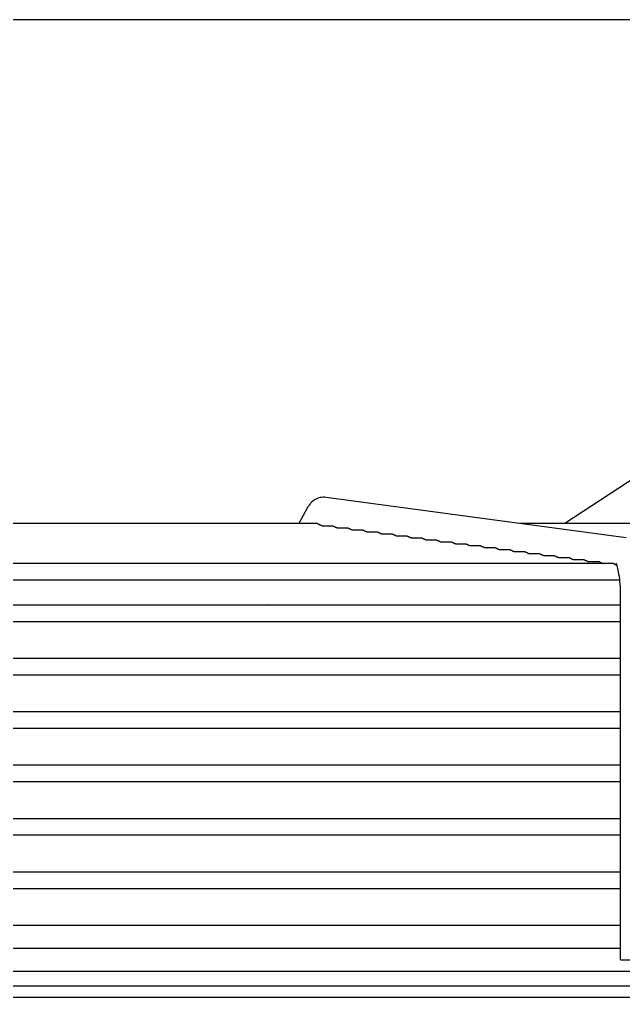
# Model space of a CAD drawing. Header units: millimetres. Extents: x 16200 to 32328, y 19251 to 29476.
# Drawn here: x 16837.07 to 16841.17, y 19603.94 to 19610.58 of the extents above; entities that cross this region are included whole.
import ezdxf

# ---------------------------------------------------------------- set-up
doc = ezdxf.new("R2010")
doc.units = ezdxf.units.MM
doc.header["$LTSCALE"] = 5
doc.layers.add('UNIT', color=6, linetype='Continuous')

msp = doc.modelspace()

# ---------------------------------------------------------------- linework, layer by layer
at = {"layer": 'UNIT'}
for p, q in [((16832.0496, 19610.5774), (16842.1289, 19610.5774)), ((16841.7042, 19607.7721), (16840.7673, 19607.1581)), ((16841.184, 19607.0615), (16839.1486, 19607.3361)), ((16839.0237, 19607.2662), (16838.9637, 19607.1581)), ((16839.0905, 19607.1581), (16835.0879, 19607.1581)), ((16839.124, 19607.1434), (16839.1924, 19607.1434)), ((16839.224, 19607.1299), (16839.2926, 19607.1299)), ((16839.3242, 19607.1164), (16839.3928, 19607.1164)), ((16839.4243, 19607.1029), (16839.4931, 19607.1029)), ((16841.9735, 19607.1581), (16840.4678, 19607.1581)), ((16839.5245, 19607.0894), (16839.5934, 19607.0894)), ((16839.6247, 19607.0759), (16839.6935, 19607.0759)), ((16839.7249, 19607.0624), (16839.7938, 19607.0624)), ((16839.8251, 19607.0489), (16839.894, 19607.0489)), ((16839.9253, 19607.0354), (16839.9942, 19607.0354)), ((16840.0254, 19607.0219), (16840.0944, 19607.0219)), ((16840.1256, 19607.0084), (16840.1946, 19607.0084)), ((16840.2258, 19606.9949), (16840.2949, 19606.9949)), ((16840.326, 19606.9814), (16840.3951, 19606.9814)), ((16840.4262, 19606.9679), (16840.4954, 19606.9679)), ((16840.5264, 19606.9544), (16840.5955, 19606.9544)), ((16840.6266, 19606.9409), (16840.6958, 19606.9409)), ((16840.7267, 19606.9274), (16840.796, 19606.9274)), ((16840.8269, 19606.9139), (16840.8962, 19606.9139)), ((16840.9271, 19606.9004), (16840.9964, 19606.9004)), ((16841.0967, 19606.8869), (16833.0818, 19606.8869)), ((16833.0381, 19606.7767), (16841.1403, 19606.7767)), ((16841.1462, 19604.1995), (16841.1462, 19606.6689)), ((16841.1462, 19606.605), (16833.0323, 19606.605)), ((16840.3675, 19606.6064), (16840.3675, 19606.605)), ((16833.0323, 19606.4948), (16841.1462, 19606.4948)), ((16841.1462, 19606.2428), (16833.0323, 19606.2428)), ((16833.0323, 19606.1326), (16841.1462, 19606.1326)), ((16841.1462, 19605.8806), (16833.0323, 19605.8806)), ((16833.0323, 19605.7704), (16841.1462, 19605.7704)), ((16841.1462, 19605.5184), (16833.0323, 19605.5184)), ((16833.0323, 19605.4081), (16841.1462, 19605.4081)), ((16841.1462, 19605.1562), (16833.0323, 19605.1562)), ((16833.0323, 19605.0459), (16841.1462, 19605.0459)), ((16841.1462, 19604.794), (16833.0323, 19604.794)), ((16833.0323, 19604.6837), (16841.1462, 19604.6837)), ((16841.1462, 19604.4318), (16833.0323, 19604.4318)), ((16833.0323, 19604.2782), (16841.1462, 19604.2782)), ((16841.1462, 19604.1995), (16841.343, 19604.1995)), ((16832.4632, 19604.1227), (16841.7152, 19604.1227)), ((16820.2191, 19604.0223), (16853.9593, 19604.0223)), ((16853.9593, 19603.9436), (16820.2191, 19603.9436))]:
    msp.add_line(p, q, dxfattribs=at)
for centre, start, end in [((16838.2444, 19606.6132), 353.99009, 355.0051), ((16839.0318, 19606.6132), 184.9949, 186.00991)]:
    msp.add_arc(centre, 0.0787, start, end, dxfattribs=at)
for major_axis, start_param, end_param in [((-0.0861, 0.0478), 1.366612, 1.389255), ((0.0861, -0.0478), 6.024051, 6.046695)]:
    msp.add_ellipse((16838.8056, 19606.6705), major_axis=major_axis, ratio=0.875426, start_param=start_param, end_param=end_param, dxfattribs=at)
for points, knots in [([(16839.1486, 19607.3361), (16839.1353, 19607.3379), (16839.1212, 19607.3372), (16839.0956, 19607.3314), (16839.0841, 19607.3265), (16839.0651, 19607.3152), (16839.0575, 19607.3089), (16839.0447, 19607.2964), (16839.0396, 19607.2903), (16839.0307, 19607.2782), (16839.0271, 19607.2722), (16839.0238, 19607.2663), (16839.0237, 19607.2662), (16839.0237, 19607.2662)], [3.1066861, 3.1066861, 3.1066861, 3.1066861, 3.1999885, 3.1999885, 3.2942363, 3.2942363, 3.388484, 3.388484, 3.4827318, 3.4827318, 3.5769796, 3.5769796, 3.577925, 3.577925, 3.577925, 3.577925]), ([(16839.0905, 19607.1581), (16839.0905, 19607.1581), (16839.0906, 19607.1581), (16839.0906, 19607.1581), (16839.0908, 19607.1581), (16839.0911, 19607.1581), (16839.0914, 19607.158), (16839.0917, 19607.1579), (16839.092, 19607.1579), (16839.0924, 19607.1577), (16839.0928, 19607.1576), (16839.0932, 19607.1575), (16839.0936, 19607.1573), (16839.0941, 19607.1571), (16839.0946, 19607.1569), (16839.0951, 19607.1567), (16839.0956, 19607.1564), (16839.0961, 19607.1562), (16839.0967, 19607.1559), (16839.0973, 19607.1556), (16839.098, 19607.1553), (16839.0986, 19607.155), (16839.0993, 19607.1546), (16839.1, 19607.1543), (16839.1008, 19607.1539), (16839.1015, 19607.1535), (16839.1023, 19607.1531), (16839.1031, 19607.1527), (16839.104, 19607.1523), (16839.1048, 19607.1518), (16839.1057, 19607.1514), (16839.1067, 19607.1509), (16839.1076, 19607.1504), (16839.1086, 19607.15), (16839.1096, 19607.1495), (16839.1107, 19607.149), (16839.1118, 19607.1484), (16839.1129, 19607.1479), (16839.1141, 19607.1474), (16839.1153, 19607.1469), (16839.1165, 19607.1463), (16839.1177, 19607.1458), (16839.119, 19607.1453), (16839.1203, 19607.1447), (16839.1217, 19607.1442), (16839.1231, 19607.1437), (16839.1234, 19607.1436), (16839.1237, 19607.1435), (16839.124, 19607.1434)], [0.4847824, 0.4847824, 0.4847824, 0.4847824, 0.4878049, 0.4878049, 0.4878049, 0.5121951, 0.5121951, 0.5121951, 0.5365854, 0.5365854, 0.5365854, 0.5609756, 0.5609756, 0.5609756, 0.5853659, 0.5853659, 0.5853659, 0.6097561, 0.6097561, 0.6097561, 0.6341463, 0.6341463, 0.6341463, 0.6585366, 0.6585366, 0.6585366, 0.6829268, 0.6829268, 0.6829268, 0.7073171, 0.7073171, 0.7073171, 0.7317073, 0.7317073, 0.7317073, 0.7560976, 0.7560976, 0.7560976, 0.7804878, 0.7804878, 0.7804878, 0.804878, 0.804878, 0.804878, 0.8292683, 0.8292683, 0.8292683, 0.834397, 0.834397, 0.834397, 0.834397]), ([(16839.1924, 19607.1434), (16839.1924, 19607.1434), (16839.1925, 19607.1434), (16839.1925, 19607.1434), (16839.1927, 19607.1433), (16839.193, 19607.1433), (16839.1933, 19607.1432), (16839.1936, 19607.1432), (16839.1939, 19607.1431), (16839.1942, 19607.143), (16839.1946, 19607.1429), (16839.195, 19607.1427), (16839.1954, 19607.1426), (16839.1959, 19607.1424), (16839.1963, 19607.1422), (16839.1969, 19607.142), (16839.1974, 19607.1418), (16839.1979, 19607.1415), (16839.1985, 19607.1413), (16839.1991, 19607.141), (16839.1997, 19607.1407), (16839.2003, 19607.1404), (16839.201, 19607.1401), (16839.2017, 19607.1397), (16839.2024, 19607.1394), (16839.2031, 19607.139), (16839.2039, 19607.1387), (16839.2047, 19607.1383), (16839.2055, 19607.1379), (16839.2064, 19607.1374), (16839.2072, 19607.137), (16839.2081, 19607.1366), (16839.2091, 19607.1361), (16839.2101, 19607.1357), (16839.211, 19607.1352), (16839.2121, 19607.1347), (16839.2131, 19607.1343), (16839.2142, 19607.1338), (16839.2154, 19607.1333), (16839.2165, 19607.1328), (16839.2177, 19607.1323), (16839.2189, 19607.1318), (16839.2202, 19607.1313), (16839.2214, 19607.1308), (16839.2227, 19607.1303), (16839.224, 19607.1299)], [0.4842301, 0.4842301, 0.4842301, 0.4842301, 0.4878049, 0.4878049, 0.4878049, 0.5121951, 0.5121951, 0.5121951, 0.5365854, 0.5365854, 0.5365854, 0.5609756, 0.5609756, 0.5609756, 0.5853659, 0.5853659, 0.5853659, 0.6097561, 0.6097561, 0.6097561, 0.6341463, 0.6341463, 0.6341463, 0.6585366, 0.6585366, 0.6585366, 0.6829268, 0.6829268, 0.6829268, 0.7073171, 0.7073171, 0.7073171, 0.7317073, 0.7317073, 0.7317073, 0.7560976, 0.7560976, 0.7560976, 0.7804878, 0.7804878, 0.7804878, 0.804878, 0.804878, 0.804878, 0.8279727, 0.8279727, 0.8279727, 0.8279727]), ([(16839.2926, 19607.1299), (16839.2927, 19607.1299), (16839.2927, 19607.1299), (16839.2927, 19607.1299), (16839.2929, 19607.1298), (16839.2932, 19607.1298), (16839.2935, 19607.1298), (16839.2938, 19607.1297), (16839.2941, 19607.1296), (16839.2945, 19607.1295), (16839.2948, 19607.1294), (16839.2952, 19607.1292), (16839.2957, 19607.1291), (16839.2961, 19607.1289), (16839.2966, 19607.1287), (16839.2971, 19607.1285), (16839.2976, 19607.1283), (16839.2981, 19607.128), (16839.2987, 19607.1278), (16839.2993, 19607.1275), (16839.2999, 19607.1272), (16839.3005, 19607.1269), (16839.3012, 19607.1266), (16839.3019, 19607.1262), (16839.3026, 19607.1259), (16839.3033, 19607.1255), (16839.3041, 19607.1252), (16839.3049, 19607.1248), (16839.3057, 19607.1244), (16839.3066, 19607.1239), (16839.3075, 19607.1235), (16839.3084, 19607.1231), (16839.3093, 19607.1226), (16839.3103, 19607.1222), (16839.3113, 19607.1217), (16839.3123, 19607.1212), (16839.3134, 19607.1207), (16839.3145, 19607.1203), (16839.3156, 19607.1198), (16839.3168, 19607.1193), (16839.3179, 19607.1188), (16839.3192, 19607.1183), (16839.3204, 19607.1178), (16839.3216, 19607.1173), (16839.3229, 19607.1168), (16839.3242, 19607.1164)], [0.4842433, 0.4842433, 0.4842433, 0.4842433, 0.4878049, 0.4878049, 0.4878049, 0.5121951, 0.5121951, 0.5121951, 0.5365854, 0.5365854, 0.5365854, 0.5609756, 0.5609756, 0.5609756, 0.5853659, 0.5853659, 0.5853659, 0.6097561, 0.6097561, 0.6097561, 0.6341463, 0.6341463, 0.6341463, 0.6585366, 0.6585366, 0.6585366, 0.6829268, 0.6829268, 0.6829268, 0.7073171, 0.7073171, 0.7073171, 0.7317073, 0.7317073, 0.7317073, 0.7560976, 0.7560976, 0.7560976, 0.7804878, 0.7804878, 0.7804878, 0.804878, 0.804878, 0.804878, 0.8276206, 0.8276206, 0.8276206, 0.8276206]), ([(16839.3929, 19607.1164), (16839.3929, 19607.1164), (16839.3929, 19607.1164), (16839.3929, 19607.1164), (16839.3932, 19607.1164), (16839.3934, 19607.1163), (16839.3937, 19607.1163), (16839.394, 19607.1162), (16839.3943, 19607.1161), (16839.3947, 19607.116), (16839.3951, 19607.1159), (16839.3955, 19607.1157), (16839.3959, 19607.1156), (16839.3963, 19607.1154), (16839.3968, 19607.1152), (16839.3973, 19607.115), (16839.3978, 19607.1148), (16839.3984, 19607.1145), (16839.3989, 19607.1143), (16839.3995, 19607.114), (16839.4001, 19607.1137), (16839.4008, 19607.1134), (16839.4014, 19607.1131), (16839.4021, 19607.1127), (16839.4028, 19607.1124), (16839.4036, 19607.112), (16839.4043, 19607.1116), (16839.4052, 19607.1113), (16839.406, 19607.1109), (16839.4068, 19607.1104), (16839.4077, 19607.11), (16839.4086, 19607.1096), (16839.4095, 19607.1091), (16839.4105, 19607.1087), (16839.4115, 19607.1082), (16839.4125, 19607.1077), (16839.4136, 19607.1072), (16839.4147, 19607.1067), (16839.4158, 19607.1063), (16839.417, 19607.1058), (16839.4182, 19607.1053), (16839.4194, 19607.1047), (16839.4207, 19607.1042), (16839.4219, 19607.1038), (16839.4231, 19607.1033), (16839.4243, 19607.1029)], [0.4842566, 0.4842566, 0.4842566, 0.4842566, 0.4878049, 0.4878049, 0.4878049, 0.5121951, 0.5121951, 0.5121951, 0.5365854, 0.5365854, 0.5365854, 0.5609756, 0.5609756, 0.5609756, 0.5853659, 0.5853659, 0.5853659, 0.6097561, 0.6097561, 0.6097561, 0.6341463, 0.6341463, 0.6341463, 0.6585366, 0.6585366, 0.6585366, 0.6829268, 0.6829268, 0.6829268, 0.7073171, 0.7073171, 0.7073171, 0.7317073, 0.7317073, 0.7317073, 0.7560976, 0.7560976, 0.7560976, 0.7804878, 0.7804878, 0.7804878, 0.804878, 0.804878, 0.804878, 0.827268, 0.827268, 0.827268, 0.827268]), ([(16839.4931, 19607.1029), (16839.4931, 19607.1029), (16839.4931, 19607.1029), (16839.4932, 19607.1029), (16839.4934, 19607.1029), (16839.4936, 19607.1028), (16839.4939, 19607.1028), (16839.4942, 19607.1027), (16839.4946, 19607.1026), (16839.4949, 19607.1025), (16839.4953, 19607.1024), (16839.4957, 19607.1022), (16839.4961, 19607.1021), (16839.4966, 19607.1019), (16839.497, 19607.1017), (16839.4975, 19607.1015), (16839.498, 19607.1013), (16839.4986, 19607.101), (16839.4992, 19607.1008), (16839.4997, 19607.1005), (16839.5004, 19607.1002), (16839.501, 19607.0999), (16839.5017, 19607.0996), (16839.5023, 19607.0992), (16839.5031, 19607.0989), (16839.5038, 19607.0985), (16839.5046, 19607.0981), (16839.5054, 19607.0977), (16839.5062, 19607.0973), (16839.507, 19607.0969), (16839.5079, 19607.0965), (16839.5088, 19607.0961), (16839.5098, 19607.0956), (16839.5108, 19607.0952), (16839.5117, 19607.0947), (16839.5128, 19607.0942), (16839.5139, 19607.0937), (16839.5149, 19607.0932), (16839.5161, 19607.0927), (16839.5172, 19607.0922), (16839.5184, 19607.0917), (16839.5196, 19607.0912), (16839.5209, 19607.0907), (16839.5221, 19607.0903), (16839.5233, 19607.0898), (16839.5245, 19607.0894)], [0.48427, 0.48427, 0.48427, 0.48427, 0.4878049, 0.4878049, 0.4878049, 0.5121951, 0.5121951, 0.5121951, 0.5365854, 0.5365854, 0.5365854, 0.5609756, 0.5609756, 0.5609756, 0.5853659, 0.5853659, 0.5853659, 0.6097561, 0.6097561, 0.6097561, 0.6341463, 0.6341463, 0.6341463, 0.6585366, 0.6585366, 0.6585366, 0.6829268, 0.6829268, 0.6829268, 0.7073171, 0.7073171, 0.7073171, 0.7317073, 0.7317073, 0.7317073, 0.7560976, 0.7560976, 0.7560976, 0.7804878, 0.7804878, 0.7804878, 0.804878, 0.804878, 0.804878, 0.8269153, 0.8269153, 0.8269153, 0.8269153]), ([(16839.5933, 19607.0894), (16839.5933, 19607.0894), (16839.5934, 19607.0894), (16839.5934, 19607.0894), (16839.5936, 19607.0894), (16839.5939, 19607.0893), (16839.5942, 19607.0893), (16839.5945, 19607.0892), (16839.5948, 19607.0891), (16839.5952, 19607.089), (16839.5955, 19607.0889), (16839.5959, 19607.0887), (16839.5963, 19607.0886), (16839.5968, 19607.0884), (16839.5973, 19607.0882), (16839.5978, 19607.088), (16839.5983, 19607.0878), (16839.5988, 19607.0875), (16839.5994, 19607.0873), (16839.6, 19607.087), (16839.6006, 19607.0867), (16839.6012, 19607.0864), (16839.6019, 19607.0861), (16839.6026, 19607.0857), (16839.6033, 19607.0854), (16839.604, 19607.085), (16839.6048, 19607.0846), (16839.6056, 19607.0842), (16839.6064, 19607.0838), (16839.6073, 19607.0834), (16839.6082, 19607.083), (16839.6091, 19607.0826), (16839.61, 19607.0821), (16839.611, 19607.0816), (16839.612, 19607.0812), (16839.613, 19607.0807), (16839.6141, 19607.0802), (16839.6152, 19607.0797), (16839.6163, 19607.0792), (16839.6175, 19607.0787), (16839.6187, 19607.0782), (16839.6199, 19607.0777), (16839.6212, 19607.0772), (16839.6223, 19607.0768), (16839.6235, 19607.0763), (16839.6247, 19607.0759)], [0.4842834, 0.4842834, 0.4842834, 0.4842834, 0.4878049, 0.4878049, 0.4878049, 0.5121951, 0.5121951, 0.5121951, 0.5365854, 0.5365854, 0.5365854, 0.5609756, 0.5609756, 0.5609756, 0.5853659, 0.5853659, 0.5853659, 0.6097561, 0.6097561, 0.6097561, 0.6341463, 0.6341463, 0.6341463, 0.6585366, 0.6585366, 0.6585366, 0.6829268, 0.6829268, 0.6829268, 0.7073171, 0.7073171, 0.7073171, 0.7317073, 0.7317073, 0.7317073, 0.7560976, 0.7560976, 0.7560976, 0.7804878, 0.7804878, 0.7804878, 0.804878, 0.804878, 0.804878, 0.8265624, 0.8265624, 0.8265624, 0.8265624]), ([(16839.6935, 19607.0759), (16839.6936, 19607.0759), (16839.6936, 19607.0759), (16839.6936, 19607.0759), (16839.6938, 19607.0759), (16839.6941, 19607.0758), (16839.6944, 19607.0758), (16839.6947, 19607.0757), (16839.695, 19607.0756), (16839.6954, 19607.0755), (16839.6957, 19607.0754), (16839.6961, 19607.0752), (16839.6966, 19607.0751), (16839.697, 19607.0749), (16839.6975, 19607.0747), (16839.698, 19607.0745), (16839.6985, 19607.0743), (16839.699, 19607.074), (16839.6996, 19607.0738), (16839.7002, 19607.0735), (16839.7008, 19607.0732), (16839.7015, 19607.0729), (16839.7021, 19607.0726), (16839.7028, 19607.0722), (16839.7035, 19607.0719), (16839.7043, 19607.0715), (16839.705, 19607.0711), (16839.7059, 19607.0707), (16839.7067, 19607.0703), (16839.7075, 19607.0699), (16839.7084, 19607.0695), (16839.7093, 19607.0691), (16839.7102, 19607.0686), (16839.7112, 19607.0681), (16839.7122, 19607.0677), (16839.7132, 19607.0672), (16839.7143, 19607.0667), (16839.7154, 19607.0662), (16839.7165, 19607.0657), (16839.7177, 19607.0652), (16839.7189, 19607.0647), (16839.7201, 19607.0642), (16839.7214, 19607.0637), (16839.7225, 19607.0633), (16839.7237, 19607.0628), (16839.7249, 19607.0624)], [0.484297, 0.484297, 0.484297, 0.484297, 0.4878049, 0.4878049, 0.4878049, 0.5121951, 0.5121951, 0.5121951, 0.5365854, 0.5365854, 0.5365854, 0.5609756, 0.5609756, 0.5609756, 0.5853659, 0.5853659, 0.5853659, 0.6097561, 0.6097561, 0.6097561, 0.6341463, 0.6341463, 0.6341463, 0.6585366, 0.6585366, 0.6585366, 0.6829268, 0.6829268, 0.6829268, 0.7073171, 0.7073171, 0.7073171, 0.7317073, 0.7317073, 0.7317073, 0.7560976, 0.7560976, 0.7560976, 0.7804878, 0.7804878, 0.7804878, 0.804878, 0.804878, 0.804878, 0.8262097, 0.8262097, 0.8262097, 0.8262097]), ([(16839.7938, 19607.0624), (16839.7938, 19607.0624), (16839.7938, 19607.0624), (16839.7938, 19607.0624), (16839.7941, 19607.0624), (16839.7943, 19607.0623), (16839.7946, 19607.0623), (16839.7949, 19607.0622), (16839.7952, 19607.0621), (16839.7956, 19607.062), (16839.796, 19607.0619), (16839.7964, 19607.0618), (16839.7968, 19607.0616), (16839.7972, 19607.0614), (16839.7977, 19607.0612), (16839.7982, 19607.061), (16839.7987, 19607.0608), (16839.7993, 19607.0605), (16839.7998, 19607.0603), (16839.8004, 19607.06), (16839.801, 19607.0597), (16839.8017, 19607.0594), (16839.8023, 19607.0591), (16839.803, 19607.0587), (16839.8038, 19607.0584), (16839.8045, 19607.058), (16839.8053, 19607.0576), (16839.8061, 19607.0572), (16839.8069, 19607.0568), (16839.8077, 19607.0564), (16839.8086, 19607.056), (16839.8095, 19607.0555), (16839.8105, 19607.0551), (16839.8115, 19607.0546), (16839.8125, 19607.0542), (16839.8135, 19607.0537), (16839.8146, 19607.0532), (16839.8156, 19607.0527), (16839.8168, 19607.0522), (16839.818, 19607.0517), (16839.8191, 19607.0512), (16839.8204, 19607.0507), (16839.8216, 19607.0502), (16839.8228, 19607.0497), (16839.8239, 19607.0493), (16839.8251, 19607.0489)], [0.4843105, 0.4843105, 0.4843105, 0.4843105, 0.4878049, 0.4878049, 0.4878049, 0.5121951, 0.5121951, 0.5121951, 0.5365854, 0.5365854, 0.5365854, 0.5609756, 0.5609756, 0.5609756, 0.5853659, 0.5853659, 0.5853659, 0.6097561, 0.6097561, 0.6097561, 0.6341463, 0.6341463, 0.6341463, 0.6585366, 0.6585366, 0.6585366, 0.6829268, 0.6829268, 0.6829268, 0.7073171, 0.7073171, 0.7073171, 0.7317073, 0.7317073, 0.7317073, 0.7560976, 0.7560976, 0.7560976, 0.7804878, 0.7804878, 0.7804878, 0.804878, 0.804878, 0.804878, 0.8258572, 0.8258572, 0.8258572, 0.8258572]), ([(16839.894, 19607.0489), (16839.894, 19607.0489), (16839.894, 19607.0489), (16839.8941, 19607.0489), (16839.8943, 19607.0489), (16839.8945, 19607.0488), (16839.8948, 19607.0488), (16839.8951, 19607.0487), (16839.8955, 19607.0486), (16839.8958, 19607.0485), (16839.8962, 19607.0484), (16839.8966, 19607.0483), (16839.897, 19607.0481), (16839.8975, 19607.0479), (16839.8979, 19607.0477), (16839.8984, 19607.0475), (16839.8989, 19607.0473), (16839.8995, 19607.047), (16839.9001, 19607.0468), (16839.9007, 19607.0465), (16839.9013, 19607.0462), (16839.9019, 19607.0459), (16839.9026, 19607.0456), (16839.9033, 19607.0452), (16839.904, 19607.0449), (16839.9047, 19607.0445), (16839.9055, 19607.0441), (16839.9063, 19607.0437), (16839.9071, 19607.0433), (16839.908, 19607.0429), (16839.9089, 19607.0425), (16839.9098, 19607.042), (16839.9107, 19607.0416), (16839.9117, 19607.0411), (16839.9127, 19607.0407), (16839.9137, 19607.0402), (16839.9148, 19607.0397), (16839.9159, 19607.0392), (16839.917, 19607.0387), (16839.9182, 19607.0382), (16839.9194, 19607.0377), (16839.9206, 19607.0372), (16839.9219, 19607.0367), (16839.923, 19607.0362), (16839.9241, 19607.0358), (16839.9253, 19607.0354)], [0.484326, 0.484326, 0.484326, 0.484326, 0.4878049, 0.4878049, 0.4878049, 0.5121951, 0.5121951, 0.5121951, 0.5365854, 0.5365854, 0.5365854, 0.5609756, 0.5609756, 0.5609756, 0.5853659, 0.5853659, 0.5853659, 0.6097561, 0.6097561, 0.6097561, 0.6341463, 0.6341463, 0.6341463, 0.6585366, 0.6585366, 0.6585366, 0.6829268, 0.6829268, 0.6829268, 0.7073171, 0.7073171, 0.7073171, 0.7317073, 0.7317073, 0.7317073, 0.7560976, 0.7560976, 0.7560976, 0.7804878, 0.7804878, 0.7804878, 0.804878, 0.804878, 0.804878, 0.8255542, 0.8255542, 0.8255542, 0.8255542]), ([(16839.9942, 19607.0354), (16839.9942, 19607.0354), (16839.9943, 19607.0354), (16839.9943, 19607.0354), (16839.9945, 19607.0354), (16839.9948, 19607.0353), (16839.9951, 19607.0353), (16839.9954, 19607.0352), (16839.9957, 19607.0351), (16839.9961, 19607.035), (16839.9964, 19607.0349), (16839.9968, 19607.0348), (16839.9973, 19607.0346), (16839.9977, 19607.0344), (16839.9982, 19607.0342), (16839.9987, 19607.034), (16839.9992, 19607.0338), (16839.9997, 19607.0335), (16840.0003, 19607.0333), (16840.0009, 19607.033), (16840.0015, 19607.0327), (16840.0022, 19607.0324), (16840.0028, 19607.0321), (16840.0035, 19607.0317), (16840.0042, 19607.0314), (16840.005, 19607.031), (16840.0057, 19607.0306), (16840.0065, 19607.0302), (16840.0074, 19607.0298), (16840.0082, 19607.0294), (16840.0091, 19607.029), (16840.01, 19607.0285), (16840.0109, 19607.0281), (16840.0119, 19607.0276), (16840.0129, 19607.0271), (16840.014, 19607.0267), (16840.015, 19607.0262), (16840.0161, 19607.0257), (16840.0172, 19607.0252), (16840.0184, 19607.0247), (16840.0196, 19607.0242), (16840.0208, 19607.0237), (16840.0221, 19607.0232), (16840.0232, 19607.0227), (16840.0243, 19607.0223), (16840.0254, 19607.0219)], [0.48434, 0.48434, 0.48434, 0.48434, 0.4878049, 0.4878049, 0.4878049, 0.5121951, 0.5121951, 0.5121951, 0.5365854, 0.5365854, 0.5365854, 0.5609756, 0.5609756, 0.5609756, 0.5853659, 0.5853659, 0.5853659, 0.6097561, 0.6097561, 0.6097561, 0.6341463, 0.6341463, 0.6341463, 0.6585366, 0.6585366, 0.6585366, 0.6829268, 0.6829268, 0.6829268, 0.7073171, 0.7073171, 0.7073171, 0.7317073, 0.7317073, 0.7317073, 0.7560976, 0.7560976, 0.7560976, 0.7804878, 0.7804878, 0.7804878, 0.804878, 0.804878, 0.804878, 0.8252026, 0.8252026, 0.8252026, 0.8252026]), ([(16840.0944, 19607.0219), (16840.0945, 19607.0219), (16840.0945, 19607.0219), (16840.0945, 19607.0219), (16840.0947, 19607.0219), (16840.095, 19607.0218), (16840.0953, 19607.0218), (16840.0956, 19607.0217), (16840.0959, 19607.0216), (16840.0963, 19607.0215), (16840.0966, 19607.0214), (16840.097, 19607.0213), (16840.0975, 19607.0211), (16840.0979, 19607.0209), (16840.0984, 19607.0207), (16840.0989, 19607.0205), (16840.0994, 19607.0203), (16840.0999, 19607.02), (16840.1005, 19607.0198), (16840.1011, 19607.0195), (16840.1017, 19607.0192), (16840.1024, 19607.0189), (16840.103, 19607.0186), (16840.1037, 19607.0182), (16840.1045, 19607.0179), (16840.1052, 19607.0175), (16840.106, 19607.0171), (16840.1068, 19607.0167), (16840.1076, 19607.0163), (16840.1084, 19607.0159), (16840.1093, 19607.0155), (16840.1102, 19607.015), (16840.1112, 19607.0146), (16840.1122, 19607.0141), (16840.1132, 19607.0136), (16840.1142, 19607.0132), (16840.1153, 19607.0127), (16840.1164, 19607.0122), (16840.1175, 19607.0117), (16840.1187, 19607.0112), (16840.1198, 19607.0107), (16840.1211, 19607.0102), (16840.1224, 19607.0096), (16840.1234, 19607.0092), (16840.1245, 19607.0088), (16840.1256, 19607.0084)], [0.484354, 0.484354, 0.484354, 0.484354, 0.4878049, 0.4878049, 0.4878049, 0.5121951, 0.5121951, 0.5121951, 0.5365854, 0.5365854, 0.5365854, 0.5609756, 0.5609756, 0.5609756, 0.5853659, 0.5853659, 0.5853659, 0.6097561, 0.6097561, 0.6097561, 0.6341463, 0.6341463, 0.6341463, 0.6585366, 0.6585366, 0.6585366, 0.6829268, 0.6829268, 0.6829268, 0.7073171, 0.7073171, 0.7073171, 0.7317073, 0.7317073, 0.7317073, 0.7560976, 0.7560976, 0.7560976, 0.7804878, 0.7804878, 0.7804878, 0.804878, 0.804878, 0.804878, 0.8248515, 0.8248515, 0.8248515, 0.8248515]), ([(16840.1946, 19607.0084), (16840.1947, 19607.0084), (16840.1947, 19607.0084), (16840.1947, 19607.0084), (16840.195, 19607.0084), (16840.1952, 19607.0084), (16840.1955, 19607.0083), (16840.1958, 19607.0082), (16840.1961, 19607.0081), (16840.1965, 19607.008), (16840.1969, 19607.0079), (16840.1973, 19607.0078), (16840.1977, 19607.0076), (16840.1981, 19607.0074), (16840.1986, 19607.0072), (16840.1991, 19607.007), (16840.1996, 19607.0068), (16840.2002, 19607.0065), (16840.2008, 19607.0063), (16840.2013, 19607.006), (16840.202, 19607.0057), (16840.2026, 19607.0054), (16840.2033, 19607.0051), (16840.204, 19607.0047), (16840.2047, 19607.0044), (16840.2054, 19607.004), (16840.2062, 19607.0036), (16840.207, 19607.0032), (16840.2078, 19607.0028), (16840.2087, 19607.0024), (16840.2096, 19607.002), (16840.2105, 19607.0015), (16840.2114, 19607.0011), (16840.2124, 19607.0006), (16840.2134, 19607.0001), (16840.2144, 19606.9996), (16840.2155, 19606.9992), (16840.2166, 19606.9987), (16840.2177, 19606.9982), (16840.2189, 19606.9977), (16840.2201, 19606.9971), (16840.2213, 19606.9966), (16840.2226, 19606.9961), (16840.2236, 19606.9957), (16840.2247, 19606.9953), (16840.2258, 19606.9949)], [0.484368, 0.484368, 0.484368, 0.484368, 0.4878049, 0.4878049, 0.4878049, 0.5121951, 0.5121951, 0.5121951, 0.5365854, 0.5365854, 0.5365854, 0.5609756, 0.5609756, 0.5609756, 0.5853659, 0.5853659, 0.5853659, 0.6097561, 0.6097561, 0.6097561, 0.6341463, 0.6341463, 0.6341463, 0.6585366, 0.6585366, 0.6585366, 0.6829268, 0.6829268, 0.6829268, 0.7073171, 0.7073171, 0.7073171, 0.7317073, 0.7317073, 0.7317073, 0.7560976, 0.7560976, 0.7560976, 0.7804878, 0.7804878, 0.7804878, 0.804878, 0.804878, 0.804878, 0.824501, 0.824501, 0.824501, 0.824501]), ([(16840.2949, 19606.9949), (16840.2949, 19606.9949), (16840.2949, 19606.9949), (16840.295, 19606.9949), (16840.2952, 19606.9949), (16840.2954, 19606.9949), (16840.2957, 19606.9948), (16840.296, 19606.9947), (16840.2964, 19606.9946), (16840.2967, 19606.9945), (16840.2971, 19606.9944), (16840.2975, 19606.9943), (16840.2979, 19606.9941), (16840.2984, 19606.9939), (16840.2988, 19606.9937), (16840.2994, 19606.9935), (16840.2999, 19606.9933), (16840.3004, 19606.993), (16840.301, 19606.9928), (16840.3016, 19606.9925), (16840.3022, 19606.9922), (16840.3028, 19606.9919), (16840.3035, 19606.9916), (16840.3042, 19606.9912), (16840.3049, 19606.9909), (16840.3057, 19606.9905), (16840.3064, 19606.9901), (16840.3072, 19606.9897), (16840.3081, 19606.9893), (16840.3089, 19606.9889), (16840.3098, 19606.9885), (16840.3107, 19606.988), (16840.3116, 19606.9876), (16840.3126, 19606.9871), (16840.3136, 19606.9866), (16840.3147, 19606.9861), (16840.3157, 19606.9856), (16840.3168, 19606.9852), (16840.318, 19606.9847), (16840.3191, 19606.9841), (16840.3203, 19606.9836), (16840.3216, 19606.9831), (16840.3228, 19606.9826), (16840.3239, 19606.9822), (16840.3249, 19606.9818), (16840.326, 19606.9814)], [0.484382, 0.484382, 0.484382, 0.484382, 0.4878049, 0.4878049, 0.4878049, 0.5121951, 0.5121951, 0.5121951, 0.5365854, 0.5365854, 0.5365854, 0.5609756, 0.5609756, 0.5609756, 0.5853659, 0.5853659, 0.5853659, 0.6097561, 0.6097561, 0.6097561, 0.6341463, 0.6341463, 0.6341463, 0.6585366, 0.6585366, 0.6585366, 0.6829268, 0.6829268, 0.6829268, 0.7073171, 0.7073171, 0.7073171, 0.7317073, 0.7317073, 0.7317073, 0.7560976, 0.7560976, 0.7560976, 0.7804878, 0.7804878, 0.7804878, 0.804878, 0.804878, 0.804878, 0.8241512, 0.8241512, 0.8241512, 0.8241512]), ([(16840.3951, 19606.9814), (16840.3951, 19606.9814), (16840.3952, 19606.9814), (16840.3952, 19606.9814), (16840.3954, 19606.9814), (16840.3957, 19606.9814), (16840.396, 19606.9813), (16840.3963, 19606.9812), (16840.3966, 19606.9811), (16840.397, 19606.981), (16840.3973, 19606.9809), (16840.3977, 19606.9808), (16840.3982, 19606.9806), (16840.3986, 19606.9804), (16840.3991, 19606.9802), (16840.3996, 19606.98), (16840.4001, 19606.9798), (16840.4006, 19606.9795), (16840.4012, 19606.9793), (16840.4018, 19606.979), (16840.4024, 19606.9787), (16840.4031, 19606.9784), (16840.4037, 19606.9781), (16840.4044, 19606.9777), (16840.4052, 19606.9774), (16840.4059, 19606.977), (16840.4067, 19606.9766), (16840.4075, 19606.9762), (16840.4083, 19606.9758), (16840.4091, 19606.9754), (16840.41, 19606.975), (16840.4109, 19606.9745), (16840.4119, 19606.9741), (16840.4129, 19606.9736), (16840.4139, 19606.9731), (16840.4149, 19606.9726), (16840.416, 19606.9721), (16840.4171, 19606.9716), (16840.4182, 19606.9711), (16840.4194, 19606.9706), (16840.4206, 19606.9701), (16840.4218, 19606.9696), (16840.4231, 19606.9691), (16840.4241, 19606.9687), (16840.4251, 19606.9683), (16840.4262, 19606.9679)], [0.484396, 0.484396, 0.484396, 0.484396, 0.4878049, 0.4878049, 0.4878049, 0.5121951, 0.5121951, 0.5121951, 0.5365854, 0.5365854, 0.5365854, 0.5609756, 0.5609756, 0.5609756, 0.5853659, 0.5853659, 0.5853659, 0.6097561, 0.6097561, 0.6097561, 0.6341463, 0.6341463, 0.6341463, 0.6585366, 0.6585366, 0.6585366, 0.6829268, 0.6829268, 0.6829268, 0.7073171, 0.7073171, 0.7073171, 0.7317073, 0.7317073, 0.7317073, 0.7560976, 0.7560976, 0.7560976, 0.7804878, 0.7804878, 0.7804878, 0.804878, 0.804878, 0.804878, 0.823802, 0.823802, 0.823802, 0.823802]), ([(16840.4953, 19606.9679), (16840.4953, 19606.9679), (16840.4954, 19606.9679), (16840.4954, 19606.9679), (16840.4956, 19606.9679), (16840.4959, 19606.9679), (16840.4962, 19606.9678), (16840.4965, 19606.9677), (16840.4968, 19606.9677), (16840.4972, 19606.9675), (16840.4975, 19606.9674), (16840.4979, 19606.9673), (16840.4984, 19606.9671), (16840.4988, 19606.9669), (16840.4993, 19606.9667), (16840.4998, 19606.9665), (16840.5003, 19606.9663), (16840.5009, 19606.966), (16840.5014, 19606.9658), (16840.502, 19606.9655), (16840.5026, 19606.9652), (16840.5033, 19606.9649), (16840.504, 19606.9646), (16840.5046, 19606.9642), (16840.5054, 19606.9639), (16840.5061, 19606.9635), (16840.5069, 19606.9631), (16840.5077, 19606.9627), (16840.5085, 19606.9623), (16840.5094, 19606.9619), (16840.5103, 19606.9614), (16840.5112, 19606.961), (16840.5121, 19606.9605), (16840.5131, 19606.9601), (16840.5141, 19606.9596), (16840.5151, 19606.9591), (16840.5162, 19606.9586), (16840.5173, 19606.9581), (16840.5184, 19606.9576), (16840.5196, 19606.9571), (16840.5208, 19606.9566), (16840.522, 19606.9561), (16840.5233, 19606.9556), (16840.5243, 19606.9552), (16840.5253, 19606.9548), (16840.5264, 19606.9544)], [0.48441, 0.48441, 0.48441, 0.48441, 0.4878049, 0.4878049, 0.4878049, 0.5121951, 0.5121951, 0.5121951, 0.5365854, 0.5365854, 0.5365854, 0.5609756, 0.5609756, 0.5609756, 0.5853659, 0.5853659, 0.5853659, 0.6097561, 0.6097561, 0.6097561, 0.6341463, 0.6341463, 0.6341463, 0.6585366, 0.6585366, 0.6585366, 0.6829268, 0.6829268, 0.6829268, 0.7073171, 0.7073171, 0.7073171, 0.7317073, 0.7317073, 0.7317073, 0.7560976, 0.7560976, 0.7560976, 0.7804878, 0.7804878, 0.7804878, 0.804878, 0.804878, 0.804878, 0.8234536, 0.8234536, 0.8234536, 0.8234536]), ([(16840.5955, 19606.9544), (16840.5956, 19606.9544), (16840.5956, 19606.9544), (16840.5956, 19606.9544), (16840.5959, 19606.9544), (16840.5961, 19606.9544), (16840.5964, 19606.9543), (16840.5967, 19606.9542), (16840.597, 19606.9542), (16840.5974, 19606.954), (16840.5978, 19606.9539), (16840.5982, 19606.9538), (16840.5986, 19606.9536), (16840.5991, 19606.9534), (16840.5995, 19606.9532), (16840.6, 19606.953), (16840.6005, 19606.9528), (16840.6011, 19606.9526), (16840.6017, 19606.9523), (16840.6023, 19606.952), (16840.6029, 19606.9517), (16840.6035, 19606.9514), (16840.6042, 19606.9511), (16840.6049, 19606.9507), (16840.6056, 19606.9504), (16840.6063, 19606.95), (16840.6071, 19606.9496), (16840.6079, 19606.9492), (16840.6088, 19606.9488), (16840.6096, 19606.9484), (16840.6105, 19606.9479), (16840.6114, 19606.9475), (16840.6124, 19606.947), (16840.6133, 19606.9466), (16840.6143, 19606.9461), (16840.6154, 19606.9456), (16840.6165, 19606.9451), (16840.6175, 19606.9446), (16840.6187, 19606.9441), (16840.6199, 19606.9436), (16840.621, 19606.9431), (16840.6223, 19606.9426), (16840.6236, 19606.9421), (16840.6245, 19606.9417), (16840.6255, 19606.9413), (16840.6266, 19606.9409)], [0.4844239, 0.4844239, 0.4844239, 0.4844239, 0.4878049, 0.4878049, 0.4878049, 0.5121951, 0.5121951, 0.5121951, 0.5365854, 0.5365854, 0.5365854, 0.5609756, 0.5609756, 0.5609756, 0.5853659, 0.5853659, 0.5853659, 0.6097561, 0.6097561, 0.6097561, 0.6341463, 0.6341463, 0.6341463, 0.6585366, 0.6585366, 0.6585366, 0.6829268, 0.6829268, 0.6829268, 0.7073171, 0.7073171, 0.7073171, 0.7317073, 0.7317073, 0.7317073, 0.7560976, 0.7560976, 0.7560976, 0.7804878, 0.7804878, 0.7804878, 0.804878, 0.804878, 0.804878, 0.823106, 0.823106, 0.823106, 0.823106]), ([(16840.6958, 19606.9409), (16840.6958, 19606.9409), (16840.6958, 19606.9409), (16840.6959, 19606.9409), (16840.6961, 19606.9409), (16840.6963, 19606.9409), (16840.6966, 19606.9408), (16840.6969, 19606.9407), (16840.6973, 19606.9407), (16840.6976, 19606.9405), (16840.698, 19606.9404), (16840.6984, 19606.9403), (16840.6988, 19606.9401), (16840.6993, 19606.9399), (16840.6998, 19606.9397), (16840.7003, 19606.9395), (16840.7008, 19606.9393), (16840.7013, 19606.9391), (16840.7019, 19606.9388), (16840.7025, 19606.9385), (16840.7031, 19606.9382), (16840.7038, 19606.9379), (16840.7044, 19606.9376), (16840.7051, 19606.9372), (16840.7058, 19606.9369), (16840.7066, 19606.9365), (16840.7074, 19606.9361), (16840.7082, 19606.9357), (16840.709, 19606.9353), (16840.7098, 19606.9349), (16840.7107, 19606.9344), (16840.7116, 19606.934), (16840.7126, 19606.9335), (16840.7136, 19606.9331), (16840.7146, 19606.9326), (16840.7156, 19606.9321), (16840.7167, 19606.9316), (16840.7178, 19606.9311), (16840.7189, 19606.9306), (16840.7201, 19606.9301), (16840.7213, 19606.9296), (16840.7225, 19606.9291), (16840.7238, 19606.9286), (16840.7248, 19606.9282), (16840.7257, 19606.9278), (16840.7267, 19606.9274)], [0.4844379, 0.4844379, 0.4844379, 0.4844379, 0.4878049, 0.4878049, 0.4878049, 0.5121951, 0.5121951, 0.5121951, 0.5365854, 0.5365854, 0.5365854, 0.5609756, 0.5609756, 0.5609756, 0.5853659, 0.5853659, 0.5853659, 0.6097561, 0.6097561, 0.6097561, 0.6341463, 0.6341463, 0.6341463, 0.6585366, 0.6585366, 0.6585366, 0.6829268, 0.6829268, 0.6829268, 0.7073171, 0.7073171, 0.7073171, 0.7317073, 0.7317073, 0.7317073, 0.7560976, 0.7560976, 0.7560976, 0.7804878, 0.7804878, 0.7804878, 0.804878, 0.804878, 0.804878, 0.8227592, 0.8227592, 0.8227592, 0.8227592]), ([(16840.796, 19606.9274), (16840.796, 19606.9274), (16840.7961, 19606.9274), (16840.7961, 19606.9274), (16840.7963, 19606.9274), (16840.7966, 19606.9274), (16840.7969, 19606.9273), (16840.7972, 19606.9273), (16840.7975, 19606.9272), (16840.7979, 19606.927), (16840.7982, 19606.9269), (16840.7986, 19606.9268), (16840.7991, 19606.9266), (16840.7995, 19606.9264), (16840.8, 19606.9262), (16840.8005, 19606.926), (16840.801, 19606.9258), (16840.8015, 19606.9256), (16840.8021, 19606.9253), (16840.8027, 19606.925), (16840.8033, 19606.9247), (16840.804, 19606.9244), (16840.8046, 19606.9241), (16840.8053, 19606.9237), (16840.8061, 19606.9234), (16840.8068, 19606.923), (16840.8076, 19606.9226), (16840.8084, 19606.9222), (16840.8092, 19606.9218), (16840.8101, 19606.9214), (16840.811, 19606.9209), (16840.8119, 19606.9205), (16840.8128, 19606.92), (16840.8138, 19606.9196), (16840.8148, 19606.9191), (16840.8158, 19606.9186), (16840.8169, 19606.9181), (16840.818, 19606.9176), (16840.8192, 19606.9171), (16840.8203, 19606.9166), (16840.8215, 19606.9161), (16840.8228, 19606.9156), (16840.8241, 19606.915), (16840.825, 19606.9147), (16840.8259, 19606.9143), (16840.8269, 19606.9139)], [0.4844518, 0.4844518, 0.4844518, 0.4844518, 0.4878049, 0.4878049, 0.4878049, 0.5121951, 0.5121951, 0.5121951, 0.5365854, 0.5365854, 0.5365854, 0.5609756, 0.5609756, 0.5609756, 0.5853659, 0.5853659, 0.5853659, 0.6097561, 0.6097561, 0.6097561, 0.6341463, 0.6341463, 0.6341463, 0.6585366, 0.6585366, 0.6585366, 0.6829268, 0.6829268, 0.6829268, 0.7073171, 0.7073171, 0.7073171, 0.7317073, 0.7317073, 0.7317073, 0.7560976, 0.7560976, 0.7560976, 0.7804878, 0.7804878, 0.7804878, 0.804878, 0.804878, 0.804878, 0.8224133, 0.8224133, 0.8224133, 0.8224133]), ([(16840.8962, 19606.9139), (16840.8962, 19606.9139), (16840.8963, 19606.9139), (16840.8963, 19606.9139), (16840.8965, 19606.9139), (16840.8968, 19606.9139), (16840.8971, 19606.9138), (16840.8974, 19606.9138), (16840.8977, 19606.9137), (16840.8981, 19606.9136), (16840.8984, 19606.9134), (16840.8989, 19606.9133), (16840.8993, 19606.9131), (16840.8997, 19606.9129), (16840.9002, 19606.9128), (16840.9007, 19606.9125), (16840.9012, 19606.9123), (16840.9018, 19606.9121), (16840.9024, 19606.9118), (16840.9029, 19606.9115), (16840.9036, 19606.9112), (16840.9042, 19606.9109), (16840.9049, 19606.9106), (16840.9056, 19606.9102), (16840.9063, 19606.9099), (16840.907, 19606.9095), (16840.9078, 19606.9091), (16840.9086, 19606.9087), (16840.9094, 19606.9083), (16840.9103, 19606.9079), (16840.9112, 19606.9074), (16840.9121, 19606.907), (16840.9131, 19606.9065), (16840.914, 19606.906), (16840.915, 19606.9056), (16840.9161, 19606.9051), (16840.9172, 19606.9046), (16840.9183, 19606.9041), (16840.9194, 19606.9036), (16840.9206, 19606.9031), (16840.9218, 19606.9026), (16840.923, 19606.902), (16840.9243, 19606.9015), (16840.9252, 19606.9012), (16840.9261, 19606.9008), (16840.9271, 19606.9004)], [0.4844658, 0.4844658, 0.4844658, 0.4844658, 0.4878049, 0.4878049, 0.4878049, 0.5121951, 0.5121951, 0.5121951, 0.5365854, 0.5365854, 0.5365854, 0.5609756, 0.5609756, 0.5609756, 0.5853659, 0.5853659, 0.5853659, 0.6097561, 0.6097561, 0.6097561, 0.6341463, 0.6341463, 0.6341463, 0.6585366, 0.6585366, 0.6585366, 0.6829268, 0.6829268, 0.6829268, 0.7073171, 0.7073171, 0.7073171, 0.7317073, 0.7317073, 0.7317073, 0.7560976, 0.7560976, 0.7560976, 0.7804878, 0.7804878, 0.7804878, 0.804878, 0.804878, 0.804878, 0.8220682, 0.8220682, 0.8220682, 0.8220682]), ([(16840.9964, 19606.9004), (16840.9965, 19606.9004), (16840.9965, 19606.9004), (16840.9965, 19606.9004), (16840.9968, 19606.9004), (16840.997, 19606.9004), (16840.9973, 19606.9003), (16840.9976, 19606.9003), (16840.9979, 19606.9002), (16840.9983, 19606.9001), (16840.9987, 19606.8999), (16840.9991, 19606.8998), (16840.9995, 19606.8996), (16841, 19606.8995), (16841.0004, 19606.8993), (16841.0009, 19606.899), (16841.0015, 19606.8988), (16841.002, 19606.8986), (16841.0026, 19606.8983), (16841.0032, 19606.898), (16841.0038, 19606.8977), (16841.0044, 19606.8974), (16841.0051, 19606.8971), (16841.0058, 19606.8967), (16841.0065, 19606.8964), (16841.0073, 19606.896), (16841.008, 19606.8956), (16841.0089, 19606.8952), (16841.0097, 19606.8948), (16841.0105, 19606.8944), (16841.0114, 19606.8939), (16841.0123, 19606.8935), (16841.0133, 19606.893), (16841.0143, 19606.8925), (16841.0153, 19606.8921), (16841.0163, 19606.8916), (16841.0174, 19606.8911), (16841.0185, 19606.8906), (16841.0196, 19606.8901), (16841.0208, 19606.8896), (16841.022, 19606.889), (16841.0232, 19606.8885), (16841.0245, 19606.888), (16841.0254, 19606.8876), (16841.0264, 19606.8873), (16841.0273, 19606.8869)], [0.4844797, 0.4844797, 0.4844797, 0.4844797, 0.4878049, 0.4878049, 0.4878049, 0.5121951, 0.5121951, 0.5121951, 0.5365854, 0.5365854, 0.5365854, 0.5609756, 0.5609756, 0.5609756, 0.5853659, 0.5853659, 0.5853659, 0.6097561, 0.6097561, 0.6097561, 0.6341463, 0.6341463, 0.6341463, 0.6585366, 0.6585366, 0.6585366, 0.6829268, 0.6829268, 0.6829268, 0.7073171, 0.7073171, 0.7073171, 0.7317073, 0.7317073, 0.7317073, 0.7560976, 0.7560976, 0.7560976, 0.7804878, 0.7804878, 0.7804878, 0.804878, 0.804878, 0.804878, 0.8217241, 0.8217241, 0.8217241, 0.8217241]), ([(16841.0967, 19606.8869), (16841.0967, 19606.8869), (16841.0967, 19606.8869), (16841.0968, 19606.8869), (16841.097, 19606.8869), (16841.0972, 19606.8869), (16841.0975, 19606.8868), (16841.0978, 19606.8868), (16841.0982, 19606.8867), (16841.0985, 19606.8866), (16841.0989, 19606.8864), (16841.0993, 19606.8863), (16841.0997, 19606.8861), (16841.1002, 19606.886), (16841.1007, 19606.8858), (16841.1012, 19606.8855), (16841.1017, 19606.8853), (16841.1022, 19606.8851), (16841.1028, 19606.8848), (16841.1034, 19606.8845), (16841.104, 19606.8842), (16841.1047, 19606.8839), (16841.1053, 19606.8836), (16841.106, 19606.8832), (16841.1068, 19606.8829), (16841.1075, 19606.8825), (16841.1083, 19606.8821), (16841.1091, 19606.8817), (16841.1099, 19606.8813), (16841.1108, 19606.8809), (16841.1117, 19606.8804), (16841.1126, 19606.88), (16841.1135, 19606.8795), (16841.1145, 19606.879), (16841.1155, 19606.8786), (16841.1166, 19606.8781), (16841.1176, 19606.8776), (16841.1183, 19606.8773), (16841.119, 19606.877), (16841.1197, 19606.8766)], [0.4844942, 0.4844942, 0.4844942, 0.4844942, 0.4878049, 0.4878049, 0.4878049, 0.5121951, 0.5121951, 0.5121951, 0.5365854, 0.5365854, 0.5365854, 0.5609756, 0.5609756, 0.5609756, 0.5853659, 0.5853659, 0.5853659, 0.6097561, 0.6097561, 0.6097561, 0.6341463, 0.6341463, 0.6341463, 0.6585366, 0.6585366, 0.6585366, 0.6829268, 0.6829268, 0.6829268, 0.7073171, 0.7073171, 0.7073171, 0.7317073, 0.7317073, 0.7317073, 0.7560976, 0.7560976, 0.7560976, 0.7708389, 0.7708389, 0.7708389, 0.7708389]), ([(16841.1462, 19606.6689), (16841.1462, 19606.6953), (16841.1451, 19606.7217), (16841.1413, 19606.7713), (16841.1384, 19606.7945), (16841.1317, 19606.8339), (16841.1279, 19606.8505), (16841.1209, 19606.8741), (16841.1176, 19606.8822), (16841.1146, 19606.8884), (16841.1139, 19606.8895), (16841.1139, 19606.8895)], [1.570796, 1.570796, 1.570796, 1.570796, 1.864819, 1.864819, 2.15372, 2.15372, 2.423663, 2.423663, 2.651375, 2.651375, 2.761758, 2.761758, 2.761758, 2.761758])]:
    msp.add_open_spline(points, degree=3, knots=knots, dxfattribs=at)

doc.saveas('drawing.dxf')
